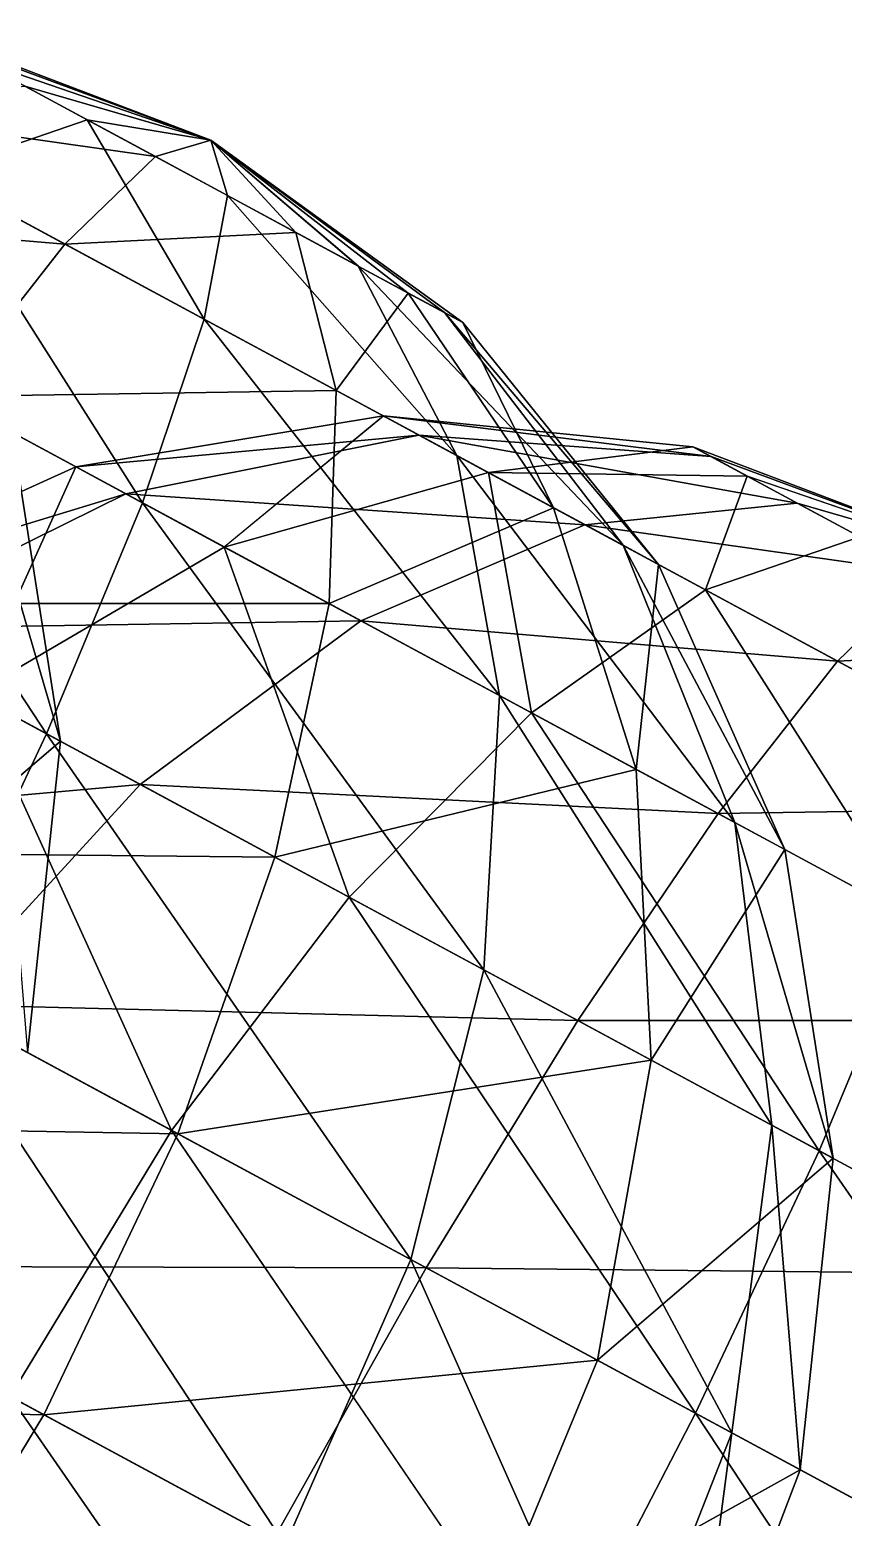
# Model space of a CAD drawing. Header units: metres. Extents: x -386 to 289, y -317 to 299.
# Drawn here: x 121.08 to 141.41, y 101.47 to 138.62 of the extents above; entities that cross this region are included whole.
import ezdxf

# ---------------------------------------------------------------- set-up
doc = ezdxf.new("R2010")
doc.units = ezdxf.units.M

msp = doc.modelspace()

# ---------------------------------------------------------------- linework, layer by layer
for points in [[(125.6107, 135.86902, -451.30347), (118.80871, 138.37762, -454.26544), (118.35161, 138.62427, -450.2799), (118.35171, 138.62437, -450.27982)], [(125.6107, 135.86902, -451.30347), (118.35161, 138.62427, -450.2799), (119.7095, 137.89159, -446.56863), (119.7096, 137.8917, -446.56854)], [(125.6107, 135.86902, -451.30347), (120.958336, 137.21776, -457.45734), (118.80871, 138.37762, -454.26544), (118.80881, 138.37773, -454.26535)], [(119.7095, 137.89159, -446.56863), (118.66632, 135.04901, -437.43777), (122.51856, 136.3759, -444.12604), (122.51866, 136.376, -444.12595)], [(125.6107, 135.86902, -451.30347), (119.7095, 137.89159, -446.56863), (122.51856, 136.3759, -444.12604), (122.51866, 136.376, -444.12595)], [(124.224495, 135.45543, -459.00027), (115.65221, 136.67534, -463.1918), (120.958336, 137.21776, -457.45734), (120.958435, 137.21786, -457.45724)], [(125.6107, 135.86902, -451.30347), (124.224495, 135.45543, -459.00027), (120.958336, 137.21776, -457.45734), (120.958435, 137.21786, -457.45724)], [(120.958336, 137.21776, -457.45734), (120.958336, 137.21776, -457.45734), (124.224495, 135.45543, -459.00027), (124.224594, 135.45554, -459.00018)], [(121.961945, 133.2708, -466.17258), (110.05391, 134.27872, -468.11612), (115.65221, 136.67534, -463.1918), (115.652306, 136.67545, -463.1917)], [(124.224495, 135.45543, -459.00027), (121.961945, 133.2708, -466.17258), (115.65221, 136.67534, -463.1918), (115.652306, 136.67545, -463.1917)], [(115.65221, 136.67534, -463.1918), (115.65221, 136.67534, -463.1918), (121.961945, 133.2708, -466.17258), (121.96204, 133.2709, -466.1725)], [(122.51856, 136.3759, -444.12604), (118.66632, 135.04901, -437.43777), (125.44234, 131.39287, -436.43436), (125.44244, 131.39297, -436.43427)], [(122.51856, 136.3759, -444.12604), (125.44234, 131.39287, -436.43436), (126.026085, 134.48335, -443.60666), (126.026184, 134.48346, -443.60657)], [(125.6107, 135.86902, -451.30347), (122.51856, 136.3759, -444.12604), (126.026085, 134.48335, -443.60666), (126.026184, 134.48346, -443.60657)], [(125.6107, 135.86902, -451.30347), (127.732025, 133.56288, -458.4809), (124.224495, 135.45543, -459.00027), (124.224594, 135.45554, -459.00018)], [(125.6107, 135.86902, -451.30347), (126.026085, 134.48335, -443.60666), (129.29224, 132.72102, -445.1496), (129.29234, 132.72113, -445.1495)], [(125.6107, 135.86902, -451.30347), (129.29224, 132.72102, -445.1496), (131.44186, 131.56116, -448.3415), (131.44197, 131.56126, -448.3414)], [(125.6107, 135.86902, -451.30347), (131.44186, 131.56116, -448.3415), (131.89897, 131.31451, -452.32703), (131.89908, 131.31462, -452.32693)], [(125.6107, 135.86902, -451.30347), (131.89897, 131.31451, -452.32703), (130.54108, 132.0472, -456.0383), (130.54118, 132.0473, -456.0382)], [(125.6107, 135.86902, -451.30347), (130.54108, 132.0472, -456.0383), (127.732025, 133.56288, -458.4809), (127.732124, 133.56299, -458.4808)], [(127.732025, 133.56288, -458.4809), (121.961945, 133.2708, -466.17258), (124.224495, 135.45543, -459.00027), (124.224594, 135.45554, -459.00018)], [(118.66632, 135.04901, -437.43777), (114.31651, 131.97874, -431.6944), (123.89925, 126.80819, -430.2754), (123.899345, 126.80829, -430.2753)], [(118.66632, 135.04901, -437.43777), (123.89925, 126.80819, -430.2754), (125.44234, 131.39287, -436.43436), (125.44244, 131.39297, -436.43427)], [(121.961945, 133.2708, -466.17258), (118.97722, 129.46397, -472.33154), (110.05391, 134.27872, -468.11612), (110.05401, 134.27882, -468.11603)], [(126.026085, 134.48335, -443.60666), (125.44234, 131.39287, -436.43436), (131.75208, 127.98833, -439.41513), (131.75218, 127.98843, -439.41504)], [(126.026085, 134.48335, -443.60666), (131.75208, 127.98833, -439.41513), (129.29224, 132.72102, -445.1496), (129.29234, 132.72113, -445.1495)], [(127.732025, 133.56288, -458.4809), (128.73796, 129.61465, -465.16916), (121.961945, 133.2708, -466.17258), (121.96204, 133.2709, -466.1725)], [(130.54108, 132.0472, -456.0383), (128.73796, 129.61465, -465.16916), (127.732025, 133.56288, -458.4809), (127.732124, 133.56299, -458.4808)], [(128.73796, 129.61465, -465.16916), (118.97722, 129.46397, -472.33154), (121.961945, 133.2708, -466.17258), (121.96204, 133.2709, -466.1725)], [(129.29224, 132.72102, -445.1496), (131.75208, 127.98833, -439.41513), (135.90483, 125.74762, -445.58136), (135.90494, 125.74772, -445.58127)], [(129.29224, 132.72102, -445.1496), (135.90483, 125.74762, -445.58136), (131.44186, 131.56116, -448.3415), (131.44197, 131.56126, -448.3414)], [(114.31651, 131.97874, -431.6944), (109.765564, 127.37436, -427.28738), (121.50197, 121.04174, -425.54944), (121.50207, 121.04184, -425.54935)], [(114.31651, 131.97874, -431.6944), (121.50197, 121.04174, -425.54944), (123.89925, 126.80819, -430.2754), (123.899345, 126.80829, -430.2753)], [(130.54108, 132.0472, -456.0383), (134.16463, 126.68658, -460.45047), (128.73796, 129.61465, -465.16916), (128.73807, 129.61476, -465.16907)], [(131.89897, 131.31451, -452.32703), (134.16463, 126.68658, -460.45047), (130.54108, 132.0472, -456.0383), (130.54118, 132.0473, -456.0382)], [(131.44186, 131.56116, -448.3415), (135.90483, 125.74762, -445.58136), (136.78789, 125.27114, -453.28082), (136.788, 125.27124, -453.28073)], [(131.44186, 131.56116, -448.3415), (136.78789, 125.27114, -453.28082), (131.89897, 131.31451, -452.32703), (131.89908, 131.31462, -452.32693)], [(125.44234, 131.39287, -436.43436), (123.89925, 126.80819, -430.2754), (132.82256, 121.99343, -434.4908), (132.82266, 121.99353, -434.49072)], [(125.44234, 131.39287, -436.43436), (132.82256, 121.99343, -434.4908), (131.75208, 127.98833, -439.41513), (131.75218, 127.98843, -439.41504)], [(131.89897, 131.31451, -452.32703), (136.78789, 125.27114, -453.28082), (134.16463, 126.68658, -460.45047), (134.16473, 126.686676, -460.45038)], [(128.55995, 124.2934, -470.9125), (115.47374, 124.294395, -477.0575), (118.97722, 129.46397, -472.33154), (118.97732, 129.46408, -472.33145)], [(128.73796, 129.61465, -465.16916), (128.55995, 124.2934, -470.9125), (118.97722, 129.46397, -472.33154), (118.97732, 129.46408, -472.33145)], [(134.16463, 126.68658, -460.45047), (128.55995, 124.2934, -470.9125), (128.73796, 129.61465, -465.16916), (128.73807, 129.61476, -465.16907)], [(119.39498, 129.23856, -274.92856), (120.323074, 121.67784, -273.10986), (121.85257, 120.85257, -286.44574), (121.85267, 120.85267, -286.44565)], [(119.39498, 129.23856, -274.92856), (121.85257, 120.85257, -286.44574), (120.643814, 128.56473, -285.81726), (120.64391, 128.56483, -285.81717)], [(130.79991, 128.50208, -625.30817), (122.23265, 127.70743, -616.7897), (129.91685, 128.97855, -617.6087), (129.91696, 128.97865, -617.6086)], [(129.91685, 128.97855, -617.6087), (122.23265, 127.70743, -616.7897), (125.942505, 125.7057, -606.65027), (125.942604, 125.7058, -606.65015)], [(129.91685, 128.97855, -617.6087), (125.942505, 125.7057, -606.65027), (132.54012, 127.56311, -610.4391), (132.54022, 127.56321, -610.43896)], [(138.10918, 127.96366, -622.54803), (130.79991, 128.50208, -625.30817), (129.91685, 128.97855, -617.6087), (129.91696, 128.97865, -617.6086)], [(138.10918, 127.96366, -622.54803), (129.91685, 128.97855, -617.6087), (137.65207, 128.2103, -618.5625), (137.65218, 128.2104, -618.5624)], [(137.65207, 128.2103, -618.5625), (129.91685, 128.97855, -617.6087), (132.54012, 127.56311, -610.4391), (132.54022, 127.56321, -610.43896)], [(120.643814, 128.56473, -285.81726), (121.85257, 120.85257, -286.44574), (117.30895, 123.30417, -298.8639), (117.30905, 123.30427, -298.8638)], [(130.79991, 128.50208, -625.30817), (123.48148, 127.03359, -627.67834), (122.23265, 127.70743, -616.7897), (122.23275, 127.70753, -616.78955)], [(134.95267, 126.26137, -631.4744), (123.48148, 127.03359, -627.67834), (130.79991, 128.50208, -625.30817), (130.80002, 128.50218, -625.30804)], [(140.2588, 126.80379, -625.7399), (134.95267, 126.26137, -631.4744), (130.79991, 128.50208, -625.30817), (130.80002, 128.50218, -625.30804)], [(140.2588, 126.80379, -625.7399), (130.79991, 128.50208, -625.30817), (138.10918, 127.96366, -622.54803), (138.10928, 127.96376, -622.5479)], [(137.65207, 128.2103, -618.5625), (132.54012, 127.56311, -610.4391), (139.00996, 127.477615, -614.8512), (139.01007, 127.477715, -614.8511)], [(144.91116, 125.45505, -619.58606), (138.10918, 127.96366, -622.54803), (137.65207, 128.2103, -618.5625), (137.65218, 128.2104, -618.5624)], [(144.91116, 125.45505, -619.58606), (137.65207, 128.2103, -618.5625), (139.00996, 127.477615, -614.8512), (139.01007, 127.477715, -614.8511)], [(131.75208, 127.98833, -439.41513), (132.82256, 121.99343, -434.4908), (138.69543, 118.82459, -443.21118), (138.69554, 118.82469, -443.2111)], [(131.75208, 127.98833, -439.41513), (138.69543, 118.82459, -443.21118), (135.90483, 125.74762, -445.58136), (135.90494, 125.74772, -445.58127)], [(144.91116, 125.45505, -619.58606), (140.2588, 126.80379, -625.7399), (138.10918, 127.96366, -622.54803), (138.10928, 127.96376, -622.5479)], [(123.48148, 127.03359, -627.67834), (115.12314, 124.48357, -616.1612), (122.23265, 127.70743, -616.7897), (122.23275, 127.70753, -616.78955)], [(122.23265, 127.70743, -616.7897), (115.12314, 124.48357, -616.1612), (119.666756, 122.03197, -603.743), (119.666855, 122.03207, -603.74286)], [(122.23265, 127.70743, -616.7897), (119.666756, 122.03197, -603.743), (125.942505, 125.7057, -606.65027), (125.942604, 125.7058, -606.65015)], [(132.54012, 127.56311, -610.4391), (125.942505, 125.7057, -606.65027), (133.61697, 121.56477, -599.977), (133.61708, 121.56487, -599.97687)], [(132.54012, 127.56311, -610.4391), (133.61697, 121.56477, -599.977), (137.96678, 124.63504, -605.72034), (137.96689, 124.63514, -605.7202)], [(139.00996, 127.477615, -614.8512), (132.54012, 127.56311, -610.4391), (137.96678, 124.63504, -605.72034), (137.96689, 124.63514, -605.7202)], [(139.00996, 127.477615, -614.8512), (137.96678, 124.63504, -605.72034), (141.81902, 125.96194, -612.4086), (141.81912, 125.962036, -612.4085)], [(144.91116, 125.45505, -619.58606), (139.00996, 127.477615, -614.8512), (141.81902, 125.96194, -612.4086), (141.81912, 125.962036, -612.4085)], [(109.765564, 127.37436, -427.28738), (118.41387, 114.486496, -422.57858), (121.50197, 121.04174, -425.54944), (121.50207, 121.04184, -425.54935)], [(123.48148, 127.03359, -627.67834), (116.65264, 123.658295, -629.4971), (115.12314, 124.48357, -616.1612), (115.12324, 124.483665, -616.1611)], [(129.35437, 123.86475, -636.3987), (116.65264, 123.658295, -629.4971), (123.48148, 127.03359, -627.67834), (123.48158, 127.03369, -627.6782)], [(123.89925, 126.80819, -430.2754), (121.50197, 121.04174, -425.54944), (132.43074, 115.14489, -430.71228), (132.43085, 115.14499, -430.7122)], [(134.95267, 126.26137, -631.4744), (129.35437, 123.86475, -636.3987), (123.48148, 127.03359, -627.67834), (123.48158, 127.03369, -627.6782)], [(123.89925, 126.80819, -430.2754), (132.43074, 115.14489, -430.71228), (132.82256, 121.99343, -434.4908), (132.82266, 121.99353, -434.49072)], [(134.16463, 126.68658, -460.45047), (136.23442, 120.15248, -464.23926), (128.55995, 124.2934, -470.9125), (128.56006, 124.2935, -470.9124)], [(136.78789, 125.27114, -453.28082), (136.23442, 120.15248, -464.23926), (134.16463, 126.68658, -460.45047), (134.16473, 126.686676, -460.45038)], [(143.52496, 125.04146, -627.2829), (134.95267, 126.26137, -631.4744), (140.2588, 126.80379, -625.7399), (140.25891, 126.80389, -625.7398)], [(144.91116, 125.45505, -619.58606), (143.52496, 125.04146, -627.2829), (140.2588, 126.80379, -625.7399), (140.25891, 126.80389, -625.7398)], [(140.2588, 126.80379, -625.7399), (140.2588, 126.80379, -625.7399), (143.52496, 125.04146, -627.2829), (143.52507, 125.04156, -627.2828)], [(141.2624, 122.85682, -634.45514), (129.35437, 123.86475, -636.3987), (134.95267, 126.26137, -631.4744), (134.95277, 126.26147, -631.4743)], [(143.52496, 125.04146, -627.2829), (141.2624, 122.85682, -634.45514), (134.95267, 126.26137, -631.4744), (134.95277, 126.26147, -631.4743)], [(134.95267, 126.26137, -631.4744), (134.95267, 126.26137, -631.4744), (141.2624, 122.85682, -634.45514), (141.26251, 122.85692, -634.455)], [(141.81902, 125.96194, -612.4086), (137.96678, 124.63504, -605.72034), (144.7428, 120.9789, -604.717), (144.7429, 120.979, -604.71686)], [(125.942505, 125.7057, -606.65027), (119.666756, 122.03197, -603.743), (129.06602, 116.96039, -595.56995), (129.06613, 116.96049, -595.5698)], [(125.942505, 125.7057, -606.65027), (129.06602, 116.96039, -595.56995), (133.61697, 121.56477, -599.977), (133.61708, 121.56487, -599.97687)], [(135.90483, 125.74762, -445.58136), (138.69543, 118.82459, -443.21118), (139.94427, 118.15076, -454.09988), (139.94438, 118.150856, -454.0998)], [(135.90483, 125.74762, -445.58136), (139.94427, 118.15076, -454.09988), (136.78789, 125.27114, -453.28082), (136.788, 125.27124, -453.28073)], [(136.78789, 125.27114, -453.28082), (139.94427, 118.15076, -454.09988), (136.23442, 120.15248, -464.23926), (136.23453, 120.15258, -464.23917)], [(147.03249, 123.1489, -626.7635), (141.2624, 122.85682, -634.45514), (143.52496, 125.04146, -627.2829), (143.52507, 125.04156, -627.2828)], [(137.96678, 124.63504, -605.72034), (133.61697, 121.56477, -599.977), (143.1997, 116.39422, -598.558), (143.19981, 116.39432, -598.55786)], [(137.96678, 124.63504, -605.72034), (143.1997, 116.39422, -598.558), (144.7428, 120.9789, -604.717), (144.7429, 120.979, -604.71686)], [(127.210144, 117.96178, -475.31955), (111.69026, 118.114365, -480.02835), (115.47374, 124.294395, -477.0575), (115.47384, 124.294495, -477.0574)], [(128.55995, 124.2934, -470.9125), (127.210144, 117.96178, -475.31955), (115.47374, 124.294395, -477.0575), (115.47384, 124.294495, -477.0574)], [(136.23442, 120.15248, -464.23926), (127.210144, 117.96178, -475.31955), (128.55995, 124.2934, -470.9125), (128.56006, 124.2935, -470.9124)], [(129.35437, 123.86475, -636.3987), (123.84543, 119.777275, -640.17725), (116.65264, 123.658295, -629.4971), (116.65274, 123.658394, -629.49695)], [(138.27768, 119.049995, -640.61414), (123.84543, 119.777275, -640.17725), (129.35437, 123.86475, -636.3987), (129.35448, 123.86485, -636.39856)], [(141.2624, 122.85682, -634.45514), (138.27768, 119.049995, -640.61414), (129.35437, 123.86475, -636.3987), (129.35448, 123.86485, -636.39856)], [(129.35437, 123.86475, -636.3987), (129.35437, 123.86475, -636.3987), (138.27768, 119.049995, -640.61414), (138.27779, 119.050095, -640.614)], [(123.84543, 119.777275, -640.17725), (110.77874, 118.606186, -630.6403), (116.65264, 123.658295, -629.4971), (116.65274, 123.658394, -629.49695)], [(121.85257, 120.85257, -286.44574), (115.96358, 115.80861, -300.69147), (117.30895, 123.30417, -298.8639), (117.30905, 123.30427, -298.8638)], [(147.03249, 123.1489, -626.7635), (148.03842, 119.20068, -633.4518), (141.2624, 122.85682, -634.45514), (141.26251, 122.85692, -634.455)], [(148.03842, 119.20068, -633.4518), (138.27768, 119.049995, -640.61414), (141.2624, 122.85682, -634.45514), (141.26251, 122.85692, -634.455)], [(119.666756, 122.03197, -603.743), (114.14055, 116.79225, -601.9154), (124.62408, 111.13565, -592.7996), (124.624176, 111.13575, -592.7995)], [(119.666756, 122.03197, -603.743), (124.62408, 111.13565, -592.7996), (129.06602, 116.96039, -595.56995), (129.06613, 116.96049, -595.5698)], [(132.82256, 121.99343, -434.4908), (132.43074, 115.14489, -430.71228), (139.62354, 111.26387, -441.3925), (139.62364, 111.26397, -441.3924)], [(132.82256, 121.99343, -434.4908), (139.62354, 111.26387, -441.3925), (138.69543, 118.82459, -443.21118), (138.69554, 118.82469, -443.2111)], [(120.323074, 121.67784, -273.10986), (121.03132, 113.0742, -286.84082), (121.85257, 120.85257, -286.44574), (121.85267, 120.85267, -286.44565)], [(133.61697, 121.56477, -599.977), (129.06602, 116.96039, -595.56995), (140.80243, 110.62777, -593.83203), (140.80254, 110.62787, -593.8319)], [(133.61697, 121.56477, -599.977), (140.80243, 110.62777, -593.83203), (143.1997, 116.39422, -598.558), (143.19981, 116.39432, -598.55786)], [(121.85257, 120.85257, -286.44574), (121.03132, 113.0742, -286.84082), (115.96358, 115.80861, -300.69147), (115.96368, 115.80871, -300.69138)], [(121.50197, 121.04174, -425.54944), (118.41387, 114.486496, -422.57858), (130.60333, 107.90942, -428.33698), (130.60344, 107.909515, -428.33688)], [(121.50197, 121.04174, -425.54944), (130.60333, 107.90942, -428.33698), (132.43074, 115.14489, -430.71228), (132.43085, 115.14499, -430.7122)], [(136.23442, 120.15248, -464.23926), (136.60942, 112.8902, -467.1465), (127.210144, 117.96178, -475.31955), (127.21024, 117.961876, -475.31946)], [(139.94427, 118.15076, -454.09988), (136.60942, 112.8902, -467.1465), (136.23442, 120.15248, -464.23926), (136.23453, 120.15258, -464.23917)], [(123.84543, 119.777275, -640.17725), (118.801254, 114.27747, -642.55255), (110.77874, 118.606186, -630.6403), (110.77884, 118.606285, -630.6402)], [(134.7742, 113.880424, -645.3401), (118.801254, 114.27747, -642.55255), (123.84543, 119.777275, -640.17725), (123.84553, 119.777374, -640.1771)], [(138.27768, 119.049995, -640.61414), (134.7742, 113.880424, -645.3401), (123.84543, 119.777275, -640.17725), (123.84553, 119.777374, -640.1771)], [(123.84543, 119.777275, -640.17725), (123.84543, 119.777275, -640.17725), (134.7742, 113.880424, -645.3401), (134.7743, 113.88052, -645.33997)], [(147.86041, 113.87943, -639.1951), (134.7742, 113.880424, -645.3401), (138.27768, 119.049995, -640.61414), (138.27779, 119.050095, -640.614)], [(148.03842, 119.20068, -633.4518), (147.86041, 113.87943, -639.1951), (138.27768, 119.049995, -640.61414), (138.27779, 119.050095, -640.614)], [(138.69543, 118.82459, -443.21118), (139.62354, 111.26387, -441.3925), (141.15303, 110.4386, -454.72836), (141.15314, 110.4387, -454.72827)], [(138.69543, 118.82459, -443.21118), (141.15303, 110.4386, -454.72836), (139.94427, 118.15076, -454.09988), (139.94438, 118.150856, -454.0998)], [(139.94427, 118.15076, -454.09988), (141.15303, 110.4386, -454.72836), (136.60942, 112.8902, -467.1465), (136.60953, 112.8903, -467.14642)], [(124.78051, 111.05124, -478.08994), (107.88461, 111.34504, -481.04166), (111.69026, 118.114365, -480.02835), (111.69036, 118.11446, -480.02826)], [(127.210144, 117.96178, -475.31955), (124.78051, 111.05124, -478.08994), (111.69026, 118.114365, -480.02835), (111.69036, 118.11446, -480.02826)], [(136.60942, 112.8902, -467.1465), (124.78051, 111.05124, -478.08994), (127.210144, 117.96178, -475.31955), (127.21024, 117.961876, -475.31946)], [(114.14055, 116.79225, -601.9154), (120.59384, 104.4875, -591.8547), (124.62408, 111.13565, -592.7996), (124.624176, 111.13575, -592.7995)], [(129.06602, 116.96039, -595.56995), (124.62408, 111.13565, -592.7996), (137.71432, 104.072525, -590.86115), (137.71443, 104.072624, -590.861)], [(129.06602, 116.96039, -595.56995), (137.71432, 104.072525, -590.86115), (140.80243, 110.62777, -593.83203), (140.80254, 110.62787, -593.8319)], [(143.1997, 116.39422, -598.558), (140.80243, 110.62777, -593.83203), (151.7312, 104.73092, -598.9949), (151.73131, 104.73102, -598.99475)], [(132.43074, 115.14489, -430.71228), (130.60333, 107.90942, -428.33698), (138.62584, 103.5807, -440.2492), (138.62595, 103.5808, -440.2491)], [(132.43074, 115.14489, -430.71228), (138.62584, 103.5807, -440.2492), (139.62354, 111.26387, -441.3925), (139.62364, 111.26397, -441.3924)], [(118.41387, 114.486496, -422.57858), (114.845406, 107.589195, -421.56528), (127.46487, 100.7801, -427.5268), (127.464966, 100.7802, -427.5267)], [(118.41387, 114.486496, -422.57858), (127.46487, 100.7801, -427.5268), (130.60333, 107.90942, -428.33698), (130.60344, 107.909515, -428.33688)], [(130.99072, 107.70039, -648.311), (114.565605, 107.740166, -643.36273), (118.801254, 114.27747, -642.55255), (118.80135, 114.27757, -642.5524)], [(134.7742, 113.880424, -645.3401), (130.99072, 107.70039, -648.311), (118.801254, 114.27747, -642.55255), (118.80135, 114.27757, -642.5524)], [(118.801254, 114.27747, -642.55255), (118.801254, 114.27747, -642.55255), (130.99072, 107.70039, -648.311), (130.99083, 107.70049, -648.31085)], [(146.5106, 107.547806, -643.6022), (130.99072, 107.70039, -648.311), (134.7742, 113.880424, -645.3401), (134.7743, 113.88052, -645.33997)], [(147.86041, 113.87943, -639.1951), (146.5106, 107.547806, -643.6022), (134.7742, 113.880424, -645.3401), (134.7743, 113.88052, -645.33997)], [(136.60942, 112.8902, -467.1465), (135.26404, 105.39464, -468.9741), (124.78051, 111.05124, -478.08994), (124.78061, 111.05134, -478.08984)], [(141.15303, 110.4386, -454.72836), (135.26404, 105.39464, -468.9741), (136.60942, 112.8902, -467.1465), (136.60953, 112.8903, -467.14642)], [(121.43664, 104.03276, -479.03485), (104.31615, 104.44773, -480.02835), (107.88461, 111.34504, -481.04166), (107.88471, 111.34514, -481.04156)], [(124.78051, 111.05124, -478.08994), (121.43664, 104.03276, -479.03485), (107.88461, 111.34504, -481.04166), (107.88471, 111.34514, -481.04156)], [(124.62408, 111.13565, -592.7996), (120.59384, 104.4875, -591.8547), (134.14587, 97.175224, -589.84784), (134.14598, 97.17532, -589.8477)], [(124.62408, 111.13565, -592.7996), (134.14587, 97.175224, -589.84784), (137.71432, 104.072525, -590.86115), (137.71443, 104.072624, -590.861)], [(139.62354, 111.26387, -441.3925), (138.62584, 103.5807, -440.2492), (140.33179, 102.66023, -455.12344), (140.3319, 102.66033, -455.12335)], [(139.62354, 111.26387, -441.3925), (140.33179, 102.66023, -455.12344), (141.15303, 110.4386, -454.72836), (141.15314, 110.4387, -454.72827)], [(135.26404, 105.39464, -468.9741), (121.43664, 104.03276, -479.03485), (124.78051, 111.05124, -478.08994), (124.78061, 111.05134, -478.08984)], [(141.15303, 110.4386, -454.72836), (140.33179, 102.66023, -455.12344), (135.26404, 105.39464, -468.9741), (135.26414, 105.39474, -468.974)], [(140.80243, 110.62777, -593.83203), (137.71432, 104.072525, -590.86115), (149.9038, 97.495445, -596.61957), (149.9039, 97.495544, -596.61945)], [(140.80243, 110.62777, -593.83203), (149.9038, 97.495445, -596.61957), (151.7312, 104.73092, -598.9949), (151.73131, 104.73102, -598.99475)], [(127.185074, 100.93107, -649.3243), (111.42714, 100.61085, -642.55255), (114.565605, 107.740166, -643.36273), (114.565704, 107.740265, -643.3626)], [(130.99072, 107.70039, -648.311), (127.185074, 100.93107, -649.3243), (114.565605, 107.740166, -643.36273), (114.565704, 107.740265, -643.3626)], [(114.565605, 107.740166, -643.36273), (114.565605, 107.740166, -643.36273), (127.185074, 100.93107, -649.3243), (127.18517, 100.93117, -649.32416)], [(130.60333, 107.90942, -428.33698), (127.46487, 100.7801, -427.5268), (135.77039, 96.29869, -439.85925), (135.7705, 96.29879, -439.85916)], [(130.60333, 107.90942, -428.33698), (135.77039, 96.29869, -439.85925), (138.62584, 103.5807, -440.2492), (138.62595, 103.5808, -440.2491)], [(114.845406, 107.589195, -421.56528), (111.03976, 100.81987, -422.57858), (123.22922, 94.24279, -428.33698), (123.22932, 94.24289, -428.33688)], [(114.845406, 107.589195, -421.56528), (123.22922, 94.24279, -428.33698), (127.46487, 100.7801, -427.5268), (127.464966, 100.7802, -427.5267)], [(144.08098, 100.63727, -646.3725), (127.185074, 100.93107, -649.3243), (130.99072, 107.70039, -648.311), (130.99083, 107.70049, -648.31085)], [(146.5106, 107.547806, -643.6022), (144.08098, 100.63727, -646.3725), (130.99072, 107.70039, -648.311), (130.99083, 107.70049, -648.31085)], [(135.26404, 105.39464, -468.9741), (132.28998, 98.17661, -469.59744), (121.43664, 104.03276, -479.03485), (121.43674, 104.03286, -479.03476)], [(140.33179, 102.66023, -455.12344), (132.28998, 98.17661, -469.59744), (135.26404, 105.39464, -468.9741), (135.26414, 105.39474, -468.974)], [(121.43664, 104.03276, -479.03485), (117.406395, 97.38461, -478.08994), (104.31615, 104.44773, -480.02835), (104.316246, 104.44783, -480.02826)], [(120.59384, 104.4875, -591.8547), (117.24996, 97.46902, -592.7996), (130.34021, 90.4059, -590.86115), (130.34032, 90.406, -590.861)], [(120.59384, 104.4875, -591.8547), (130.34021, 90.4059, -590.86115), (134.14587, 97.175224, -589.84784), (134.14598, 97.17532, -589.8477)], [(132.28998, 98.17661, -469.59744), (117.406395, 97.38461, -478.08994), (121.43664, 104.03276, -479.03485), (121.43674, 104.03286, -479.03476)], [(137.71432, 104.072525, -590.86115), (134.14587, 97.175224, -589.84784), (146.76534, 90.36613, -595.8094), (146.76544, 90.36623, -595.80927)], [(137.71432, 104.072525, -590.86115), (146.76534, 90.36613, -595.8094), (149.9038, 97.495445, -596.61957), (149.9039, 97.495544, -596.61945)], [(138.62584, 103.5807, -440.2492), (135.77039, 96.29869, -439.85925), (137.5365, 95.34574, -455.25818), (137.5366, 95.34584, -455.2581)], [(138.62584, 103.5807, -440.2492), (137.5365, 95.34574, -455.25818), (140.33179, 102.66023, -455.12344), (140.3319, 102.66033, -455.12335)], [(140.33179, 102.66023, -455.12344), (137.5365, 95.34574, -455.25818), (132.28998, 98.17661, -469.59744), (132.29008, 98.17671, -469.59735)]]:
    msp.add_3dface(points)

doc.saveas('drawing.dxf')
